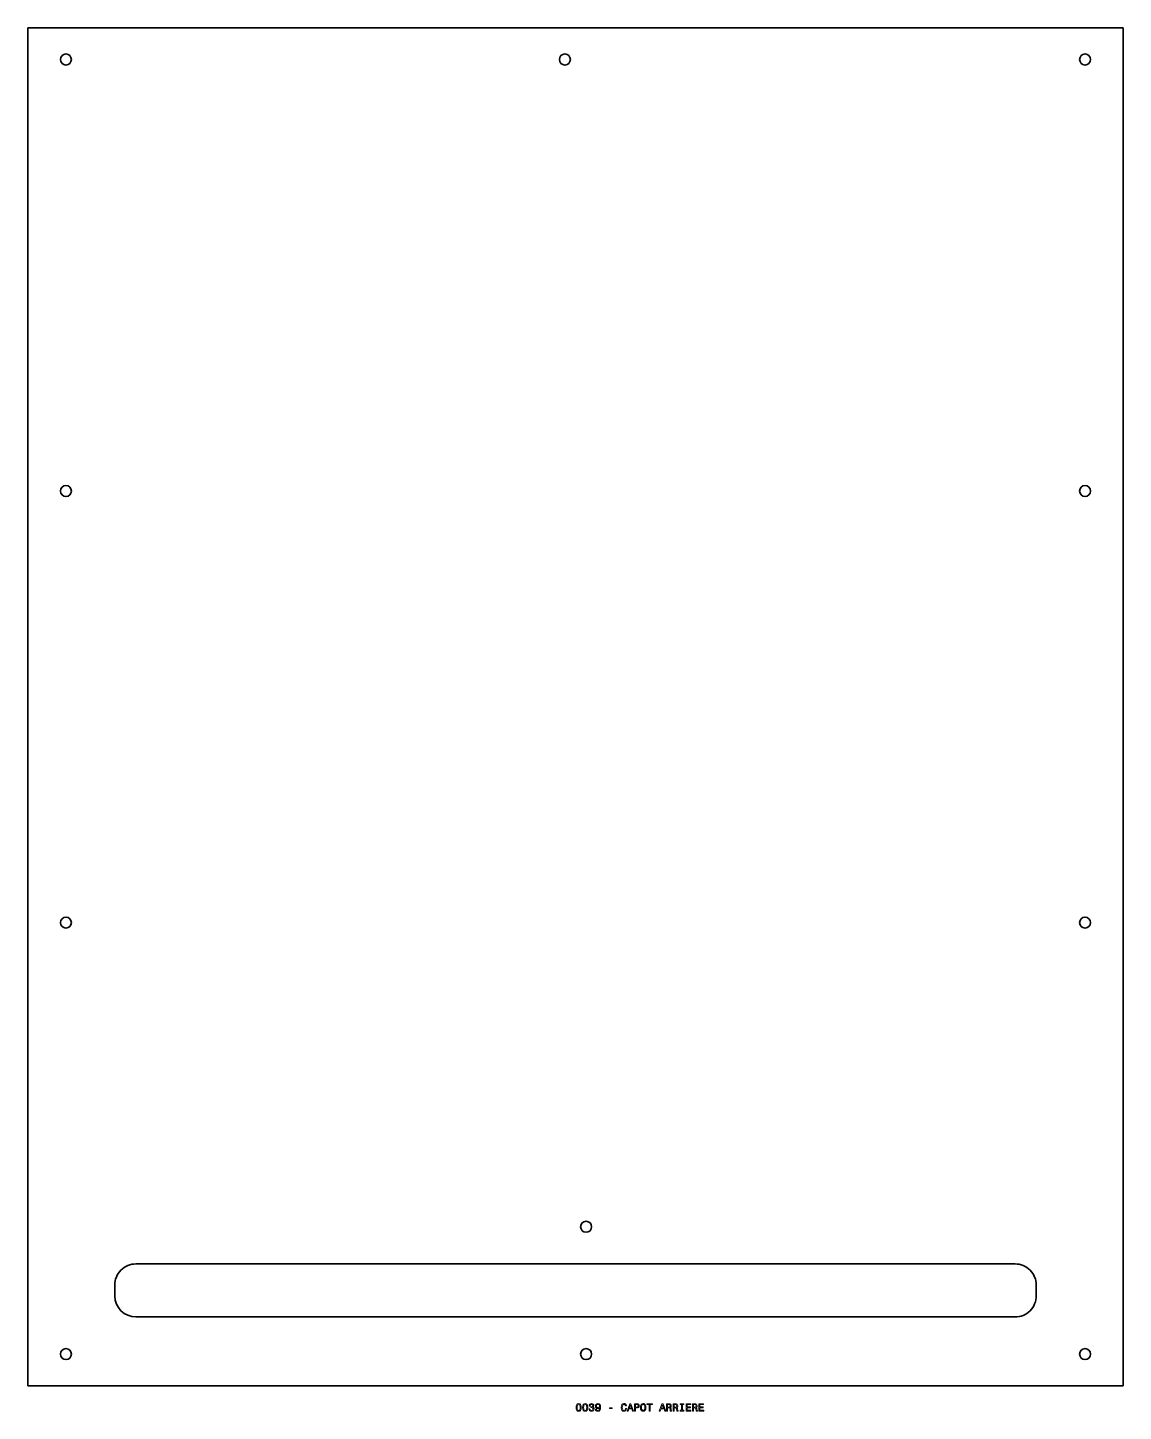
# Model space of a CAD drawing. Extents: x 336 to 852, y 89 to 740.
import ezdxf

# ---------------------------------------------------------------- set-up
doc = ezdxf.new("R2010")
doc.units = 0

msp = doc.modelspace()

# ---------------------------------------------------------------- linework, layer by layer
at = {"color": 7, "lineweight": 35}
for p, q in [((336.5, 100.5), (336.5, 740.5)), ((852.5, 740.5), (336.5, 740.5)), ((852.5, 740.5), (852.5, 100.5)), ((387.5, 158), (801.5, 158)), ((801.5, 133), (387.5, 133)), ((336.5, 100.5), (852.5, 100.5))]:
    msp.add_line(p, q, dxfattribs=at)
at = {"color": 7, "lineweight": 35, "ltscale": 0.125}
for p, q in [((377.5, 148), (377.5, 143)), ((811.5, 143), (811.5, 148))]:
    msp.add_line(p, q, dxfattribs=at)
at = {"color": 7, "lineweight": 13}
for points in [[(594.802612, 90.353027), (594.878235, 89.561241), (595.115295, 88.996399), (595.49353, 88.653458), (596.018005, 88.542503), (596.537476, 88.653458), (596.91571, 88.996399), (597.147705, 89.561241), (597.228394, 90.353027), (597.147705, 91.139771), (597.05188, 91.452446), (596.91571, 91.709656), (596.537476, 92.052597), (596.018005, 92.168587), (595.49353, 92.052597), (595.115295, 91.704613), (594.878235, 91.139771)], [(595.286743, 90.353027), (595.327087, 90.963257), (595.453186, 91.402016), (595.680115, 91.659225), (596.018005, 91.75), (596.350891, 91.659225), (596.57782, 91.402016), (596.703918, 90.963257), (596.744263, 90.353027), (596.703918, 89.737755), (596.57782, 89.298988), (596.350891, 89.041786), (596.018005, 88.956055), (595.680115, 89.041786), (595.453186, 89.298988), (595.327087, 89.737755)], [(597.838623, 90.353027), (597.914246, 89.561241), (598.151306, 88.996399), (598.529541, 88.653458), (599.054016, 88.542503), (599.573486, 88.653458), (599.951721, 88.996399), (600.183716, 89.561241), (600.264404, 90.353027), (600.183716, 91.139771), (600.087891, 91.452446), (599.951721, 91.709656), (599.573486, 92.052597), (599.054016, 92.168587), (598.529541, 92.052597), (598.151306, 91.704613), (597.914246, 91.139771)], [(598.322754, 90.353027), (598.363098, 90.963257), (598.489197, 91.402016), (598.716125, 91.659225), (599.054016, 91.75), (599.386902, 91.659225), (599.613831, 91.402016), (599.739929, 90.963257), (599.780273, 90.353027), (599.739929, 89.737755), (599.613831, 89.298988), (599.386902, 89.041786), (599.054016, 88.956055), (598.716125, 89.041786), (598.489197, 89.298988), (598.363098, 89.737755)], [(600.819153, 89.742798), (600.819153, 89.707489), (600.899841, 89.223343), (601.136902, 88.860229), (601.510071, 88.628242), (602.004333, 88.542503), (602.528809, 88.628242), (602.92218, 88.850143), (603.174377, 89.203171), (603.265137, 89.657059), (603.224792, 89.954613), (603.113831, 90.196686), (602.932251, 90.383286), (602.690186, 90.519455), (603.018005, 90.791786), (603.134033, 91.225502), (603.05835, 91.618874), (602.841492, 91.916428), (602.488464, 92.103027), (602.004333, 92.168587), (601.550415, 92.087898), (601.202454, 91.865997), (600.975525, 91.51297), (600.899841, 91.043945), (600.899841, 91.008644), (601.348694, 91.008644), (601.389038, 91.331413), (601.520203, 91.5634), (601.731995, 91.704613), (602.029541, 91.755043), (602.291809, 91.714699), (602.483459, 91.608788), (602.599426, 91.437317), (602.644836, 91.20533), (602.599426, 90.958214), (602.478394, 90.791786), (602.266541, 90.690926), (601.979126, 90.66066), (601.78241, 90.665703), (601.78241, 90.267288), (602.029541, 90.277374), (602.34729, 90.231987), (602.58429, 90.110954), (602.725525, 89.914268), (602.77594, 89.657059), (602.720459, 89.364555), (602.574219, 89.147697), (602.342224, 89.011528), (602.034607, 88.966141), (601.716858, 89.016571), (601.484863, 89.16787), (601.338623, 89.409943), (601.283142, 89.742798)], [(603.91571, 89.510803), (603.991333, 89.112389), (604.208191, 88.804756), (604.551147, 88.613113), (605.005066, 88.542503), (605.302612, 88.577812), (605.569885, 88.668587), (605.796814, 88.824928), (605.988464, 89.046829), (606.139771, 89.324203), (606.250732, 89.667145), (606.316284, 90.060516), (606.341492, 90.514412), (606.255737, 91.225502), (606.008667, 91.744957), (605.615295, 92.05764), (605.075623, 92.168587), (604.581421, 92.077812), (604.208191, 91.835732), (603.966125, 91.46254), (603.885437, 90.993515), (603.966125, 90.509369), (604.203186, 90.141212), (604.556213, 89.909225), (605.005066, 89.833572), (605.479126, 89.929398), (605.837158, 90.221901), (605.75647, 89.662102), (605.595093, 89.263687), (605.347961, 89.026657), (605.010071, 88.951012), (604.747864, 88.986313), (604.556213, 89.09726), (604.430115, 89.273773), (604.3797, 89.510803)], [(604.374634, 90.998558), (604.425049, 91.311241), (604.566284, 91.558357), (604.788208, 91.714699), (605.075623, 91.770172), (605.373169, 91.714699), (605.600159, 91.558357), (605.741333, 91.316284), (605.796814, 91.003601), (605.741333, 90.685883), (605.600159, 90.448845), (605.368164, 90.302597), (605.060547, 90.252159), (604.783142, 90.302597), (604.566284, 90.448845), (604.425049, 90.680832)], [(618.087158, 89.944527), (617.986328, 89.520897), (617.819885, 89.2183), (617.587891, 89.0317), (617.315552, 88.971184), (616.987732, 89.061958), (616.73053, 89.334297), (616.559082, 89.778099), (616.503601, 90.393372), (616.559082, 91.003601), (616.725525, 91.452446), (616.982727, 91.724785), (617.315552, 91.820602), (617.557617, 91.770172), (617.764404, 91.62896), (617.925781, 91.402016), (618.036743, 91.08934), (618.515869, 91.08934), (618.364563, 91.568443), (618.102295, 91.931557), (617.744263, 92.158501), (617.315552, 92.239197), (616.781006, 92.113113), (616.372498, 91.760086), (616.110229, 91.180115), (616.01947, 90.393372), (616.110229, 89.606628), (616.372498, 89.026657), (616.781006, 88.668587), (617.315552, 88.547554), (617.784607, 88.643372), (618.162842, 88.91066), (618.430115, 89.349426), (618.57135, 89.944527)], [(618.773071, 88.643372), (619.237061, 88.643372), (619.605164, 89.672188), (621.002136, 89.672188), (621.3703, 88.643372), (621.84436, 88.643372), (620.563416, 92.148415), (620.049011, 92.148415)], [(619.766602, 90.100861), (620.306213, 91.644089), (620.845825, 90.100861)], [(622.278076, 88.643372), (622.742065, 88.643372), (622.742065, 90.12104), (623.25647, 90.12104), (623.77594, 90.146255), (624.189453, 90.322769), (624.456787, 90.665703), (624.547546, 91.134727), (624.476929, 91.568443), (624.275208, 91.886169), (623.942383, 92.077812), (623.488464, 92.143372), (622.278076, 92.143372)], [(623.362366, 91.714699), (623.664978, 91.684441), (623.886902, 91.588615), (624.018005, 91.412102), (624.063416, 91.134727), (624.012939, 90.842216), (623.876831, 90.665703), (623.644836, 90.574928), (623.327087, 90.549713), (622.742065, 90.549713), (622.742065, 91.714699)], [(625.082153, 90.393372), (625.172913, 89.606628), (625.435181, 89.026657), (625.843628, 88.668587), (626.378235, 88.547554), (626.907776, 88.668587), (627.32135, 89.026657), (627.578552, 89.606628), (627.674377, 90.393372), (627.578552, 91.175072), (627.46759, 91.492798), (627.32135, 91.755043), (626.907776, 92.113113), (626.65564, 92.203888), (626.378235, 92.239197), (625.838623, 92.113113), (625.430115, 91.760086), (625.172913, 91.180115)], [(625.566284, 90.393372), (625.621765, 91.003601), (625.788208, 91.452446), (626.04541, 91.724785), (626.378235, 91.820602), (626.706055, 91.724785), (626.963257, 91.447403), (627.1297, 90.998558), (627.190186, 90.393372), (627.1297, 89.783142), (626.963257, 89.334297), (626.706055, 89.061958), (626.378235, 88.971184), (626.04541, 89.061958), (625.788208, 89.334297), (625.621765, 89.778099)], [(629.182251, 88.643372), (629.64624, 88.643372), (629.64624, 91.719742), (630.705322, 91.719742), (630.705322, 92.143372), (628.118164, 92.143372), (628.118164, 91.719742), (629.182251, 91.719742)], [(633.953186, 88.643372), (634.417114, 88.643372), (634.785278, 89.672188), (636.182251, 89.672188), (636.550415, 88.643372), (637.024475, 88.643372), (635.74353, 92.148415), (635.229126, 92.148415)], [(634.946655, 90.100861), (635.486328, 91.644089), (636.02594, 90.100861)], [(637.397705, 88.643372), (637.866699, 88.643372), (637.866699, 90.12104), (638.345825, 90.12104), (638.698853, 90.105911), (638.920776, 90.035301), (639.041809, 89.868874), (639.092224, 89.571327), (639.117432, 89.117432), (639.147705, 88.819885), (639.208191, 88.643372), (639.737732, 88.643372), (639.737732, 88.739189), (639.621765, 88.880402), (639.581421, 89.142654), (639.546082, 89.707489), (639.460388, 90.126083), (639.34436, 90.257202), (639.162842, 90.353027), (639.364563, 90.479103), (639.505737, 90.655617), (639.596558, 90.877518), (639.62677, 91.144814), (639.556213, 91.568443), (639.354492, 91.886169), (639.021606, 92.077812), (638.567749, 92.143372), (637.397705, 92.143372)], [(638.436584, 91.714699), (638.744263, 91.684441), (638.96106, 91.588615), (639.09729, 91.412102), (639.142639, 91.134727), (639.092224, 90.842216), (638.956055, 90.665703), (638.72406, 90.574928), (638.406311, 90.549713), (637.866699, 90.549713), (637.866699, 91.714699)], [(640.433716, 88.643372), (640.90271, 88.643372), (640.90271, 90.12104), (641.381836, 90.12104), (641.734863, 90.105911), (641.956787, 90.035301), (642.07782, 89.868874), (642.128235, 89.571327), (642.153442, 89.117432), (642.183716, 88.819885), (642.244263, 88.643372), (642.773743, 88.643372), (642.773743, 88.739189), (642.657776, 88.880402), (642.617432, 89.142654), (642.582153, 89.707489), (642.496399, 90.126083), (642.380371, 90.257202), (642.198853, 90.353027), (642.400574, 90.479103), (642.541809, 90.655617), (642.632568, 90.877518), (642.662842, 91.144814), (642.592224, 91.568443), (642.390503, 91.886169), (642.057617, 92.077812), (641.60376, 92.143372), (640.433716, 92.143372)], [(641.472595, 91.714699), (641.780273, 91.684441), (641.997131, 91.588615), (642.133301, 91.412102), (642.17865, 91.134727), (642.128235, 90.842216), (641.992065, 90.665703), (641.760071, 90.574928), (641.442383, 90.549713), (640.90271, 90.549713), (640.90271, 91.714699)], [(644.362366, 89.067001), (643.716858, 89.067001), (643.716858, 88.643372), (645.471924, 88.643372), (645.471924, 89.067001), (644.826355, 89.067001), (644.826355, 91.719742), (645.471924, 91.719742), (645.471924, 92.143372), (643.716858, 92.143372), (643.716858, 91.719742), (644.362366, 91.719742)], [(646.571289, 88.643372), (648.790344, 88.643372), (648.790344, 89.067001), (647.035278, 89.067001), (647.035278, 90.252159), (648.598694, 90.252159), (648.598694, 90.670746), (647.035278, 90.670746), (647.035278, 91.719742), (648.75, 91.719742), (648.75, 92.143372), (646.571289, 92.143372)], [(649.541748, 88.643372), (650.010803, 88.643372), (650.010803, 90.12104), (650.489929, 90.12104), (650.842957, 90.105911), (651.064819, 90.035301), (651.185852, 89.868874), (651.236328, 89.571327), (651.261536, 89.117432), (651.291748, 88.819885), (651.352295, 88.643372), (651.881836, 88.643372), (651.881836, 88.739189), (651.765869, 88.880402), (651.725525, 89.142654), (651.690186, 89.707489), (651.604431, 90.126083), (651.488464, 90.257202), (651.306885, 90.353027), (651.508667, 90.479103), (651.649841, 90.655617), (651.740601, 90.877518), (651.770874, 91.144814), (651.700256, 91.568443), (651.498535, 91.886169), (651.16571, 92.077812), (650.711792, 92.143372), (649.541748, 92.143372)], [(650.580688, 91.714699), (650.888306, 91.684441), (651.105164, 91.588615), (651.241333, 91.412102), (651.286743, 91.134727), (651.236328, 90.842216), (651.100159, 90.665703), (650.868164, 90.574928), (650.550415, 90.549713), (650.010803, 90.549713), (650.010803, 91.714699)], [(652.643372, 88.643372), (654.862366, 88.643372), (654.862366, 89.067001), (653.107361, 89.067001), (653.107361, 90.252159), (654.670715, 90.252159), (654.670715, 90.670746), (653.107361, 90.670746), (653.107361, 91.719742), (654.822021, 91.719742), (654.822021, 92.143372), (652.643372, 92.143372)], [(610.587891, 89.798271), (611.80835, 89.798271), (611.80835, 90.196686), (610.587891, 90.196686)]]:
    msp.add_lwpolyline(points, close=True, dxfattribs=at)
at = {"color": 7, "lineweight": 35}
for centre in [(354.5, 725.5), (589.5, 725.5), (834.5, 725.5), (354.5, 522.166687), (834.5, 522.166687), (354.5, 318.833344), (834.5, 318.833344), (599.5, 175.5), (354.5, 115.5), (599.5, 115.5), (834.5, 115.5)]:
    msp.add_circle(centre, 2.6, dxfattribs=at)
for centre, start, end in [((387.5, 148), 90.000003, 180.000005), ((801.5, 148), 0, 90.000003), ((387.5, 143), 180.000005, 269.999997), ((801.5, 143), 269.999997, 360)]:
    msp.add_arc(centre, 10, start, end, dxfattribs=at)

doc.saveas('drawing.dxf')
